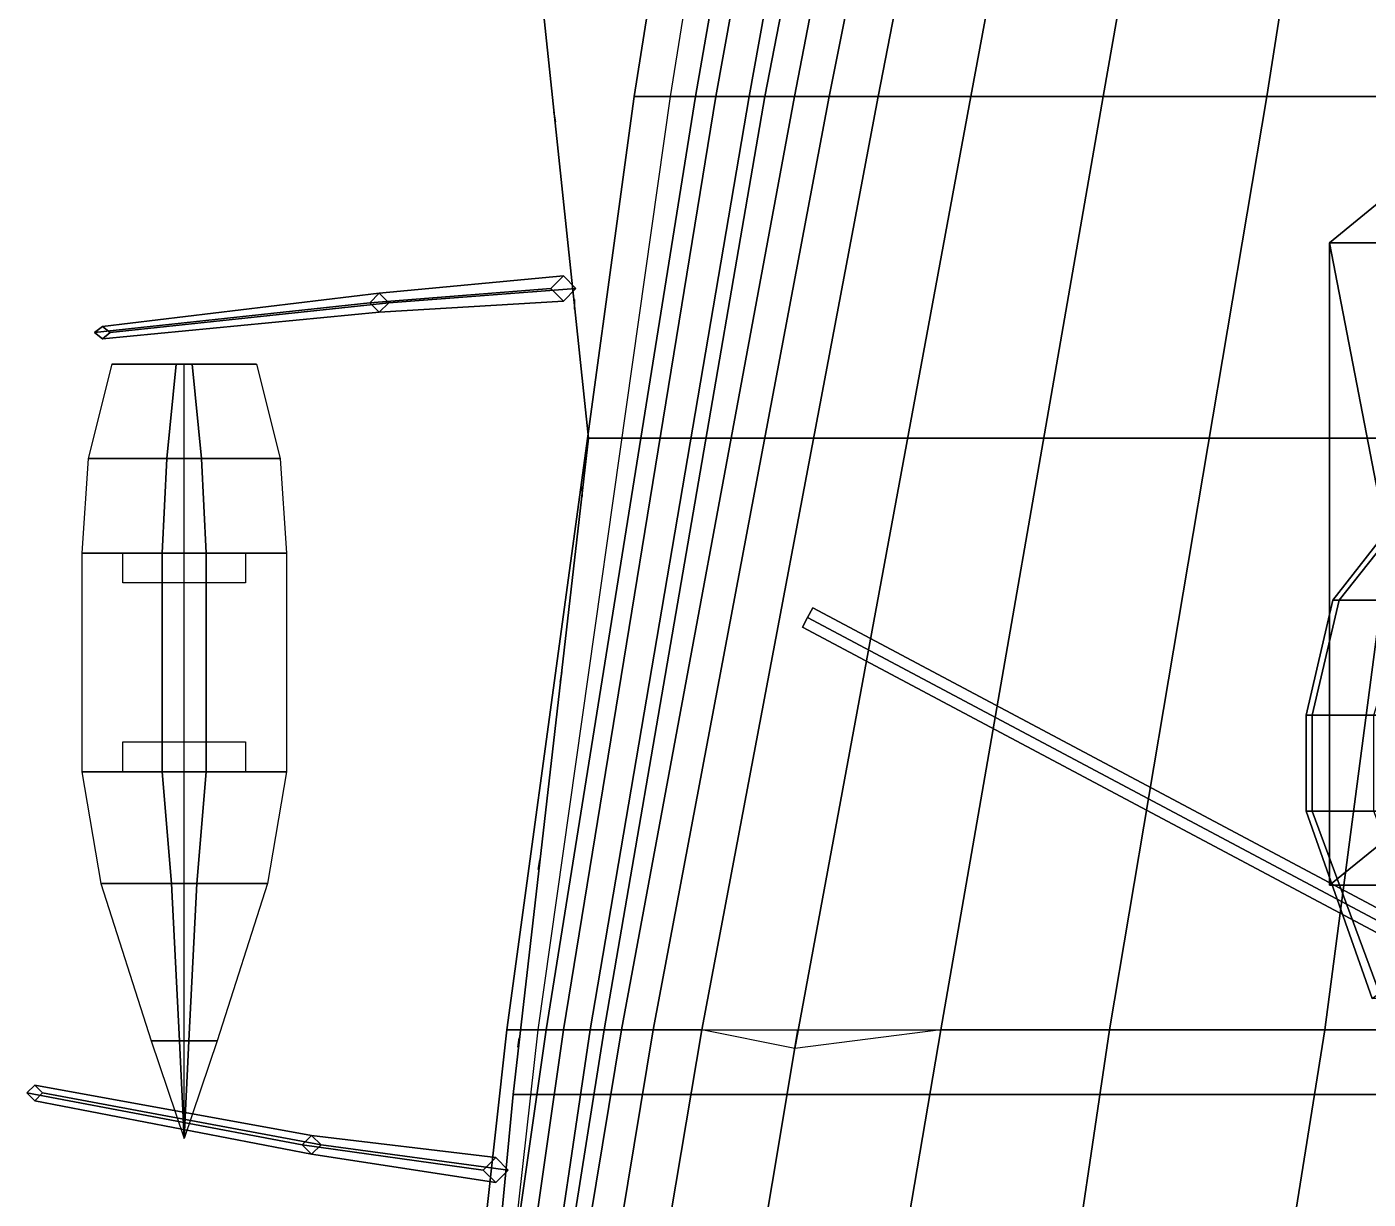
# Model space of a CAD drawing. Header units: millimetres. Extents: x -15 to 15, y -108 to 101.
# Drawn here: x -13.35 to -4.82, y 42.67 to 50.11 of the extents above; entities that cross this region are included whole.
import ezdxf

# ---------------------------------------------------------------- set-up
doc = ezdxf.new("R2010")
doc.units = ezdxf.units.MM
for name, color, linetype in [('boats', 1, 'Continuous'), ('citadelle', 3, 'Continuous'), ('platforms', 6, 'Continuous'), ('railings', 6, 'Continuous'), ('railings_mirrored', 6, 'Continuous'), ('superstructure', 4, 'Continuous')]:
    doc.layers.add(name, color=color, linetype=linetype)

msp = doc.modelspace()

# ---------------------------------------------------------------- linework, layer by layer
for points in [[(-8.32, 55.53, 1.9), (-8.56, 55.53, 1.84), (-9.49, 49.67, 1.83), (-9.26, 49.67, 1.9)], [(-8.56, 55.53, 1.84), (-8.08, 55.53, -2.09), (-9.1, 49.67, -2.09), (-9.49, 49.67, 1.83)], [(-8.08, 55.53, -2.09), (-7.91, 55.53, -3.04), (-8.97, 49.67, -3.04), (-9.1, 49.67, -2.09)], [(-7.91, 55.53, -3.04), (-7.7, 55.53, -3.26), (-8.76, 49.67, -3.26), (-8.97, 49.67, -3.04)], [(-7.7, 55.53, -3.26), (-7.52, 55.53, -4.64), (-8.66, 49.67, -4.64), (-8.76, 49.67, -3.26)], [(-7.52, 55.53, -4.64), (-7.34, 55.53, -5.55), (-8.47, 49.67, -5.55), (-8.66, 49.67, -4.64)], [(-7.34, 55.53, -5.55), (-7.08, 55.53, -6.29), (-8.25, 49.67, -6.29), (-8.47, 49.67, -5.55)], [(-7.08, 55.53, -6.29), (-6.8, 55.53, -6.87), (-7.94, 49.67, -6.87), (-8.25, 49.67, -6.29)], [(-6.8, 55.53, -6.87), (-6.26, 55.53, -7.58), (-7.35, 49.67, -7.58), (-7.94, 49.67, -6.87)], [(-6.26, 55.53, -7.58), (-5.48, 55.53, -8.23), (-6.51, 49.67, -8.23), (-7.35, 49.67, -7.58)], [(-5.48, 55.53, -8.23), (-4.55, 55.53, -8.76), (-5.47, 49.67, -8.76), (-6.51, 49.67, -8.23)], [(-4.55, 55.53, -8.76), (-3.44, 55.53, -9.13), (-4.32, 49.67, -9.13), (-5.47, 49.67, -8.76)], [(-9.26, 49.67, 1.9), (-9.49, 49.67, 1.83), (-10.3, 43.74, 1.8), (-10.1, 43.74, 1.9)], [(-9.49, 49.67, 1.83), (-9.1, 49.67, -2.09), (-10.05, 43.74, -2.09), (-10.3, 43.74, 1.8)], [(-9.1, 49.67, -2.09), (-8.97, 49.67, -3.04), (-9.94, 43.74, -3.04), (-10.05, 43.74, -2.09)], [(-8.97, 49.67, -3.04), (-8.76, 49.67, -3.26), (-9.77, 43.74, -3.26), (-9.94, 43.74, -3.04)], [(-8.76, 49.67, -3.26), (-8.66, 49.67, -4.64), (-9.68, 43.74, -4.67), (-9.77, 43.74, -3.26)], [(-8.66, 49.67, -4.64), (-8.47, 49.67, -5.55), (-9.57, 43.74, -5.55), (-9.68, 43.74, -4.67)], [(-8.47, 49.67, -5.55), (-8.25, 49.67, -6.29), (-9.37, 43.74, -6.29), (-9.57, 43.74, -5.55)], [(-8.25, 49.67, -6.29), (-7.94, 49.67, -6.87), (-9.06, 43.74, -6.87), (-9.37, 43.74, -6.29)], [(-7.94, 49.67, -6.87), (-7.35, 49.67, -7.58), (-8.4699, 43.6211, -7.58), (-9.06, 43.74, -6.87)], [(-7.35, 49.67, -7.58), (-6.51, 49.67, -8.23), (-7.54, 43.74, -8.23), (-8.4699, 43.6211, -7.58)], [(-6.51, 49.67, -8.23), (-5.47, 49.67, -8.76), (-6.47, 43.74, -8.76), (-7.54, 43.74, -8.23)], [(-5.47, 49.67, -8.76), (-4.32, 49.67, -9.13), (-5.1, 43.74, -9.13), (-6.47, 43.74, -8.76)], [(-4.32, 49.67, -9.13), (-3.44, 49.67, -9.3), (-4.29, 43.74, -9.3), (-5.1, 43.74, -9.13)], [(-9.94, 48.53, 6.02), (-10.02, 48.45, 6.02), (-11.17, 48.36, 7.02), (-11.11, 48.42, 7.02)], [(-9.86, 48.45, 6.02), (-9.94, 48.53, 6.02), (-11.11, 48.42, 7.02), (-11.05, 48.36, 7.02)], [(-9.94, 48.53, 2.39), (-10.02, 48.45, 2.39), (-10.02, 48.45, 6.02), (-9.94, 48.53, 6.02)], [(-9.86, 48.45, 2.39), (-9.94, 48.53, 2.39), (-9.94, 48.53, 6.02), (-9.86, 48.45, 6.02)], [(-10.02, 48.45, 6.02), (-9.94, 48.37, 6.02), (-11.11, 48.3, 7.02), (-11.17, 48.36, 7.02)], [(-9.94, 48.37, 6.02), (-9.86, 48.45, 6.02), (-11.05, 48.36, 7.02), (-11.11, 48.3, 7.02)], [(-10.02, 48.45, 2.39), (-9.94, 48.37, 2.39), (-9.94, 48.37, 6.02), (-10.02, 48.45, 6.02)], [(-9.94, 48.37, 2.39), (-9.86, 48.45, 2.39), (-9.86, 48.45, 6.02), (-9.94, 48.37, 6.02)], [(-11.11, 48.42, 7.02), (-11.17, 48.36, 7.02), (-12.92, 48.17, 8.28), (-12.87, 48.21, 8.28)], [(-11.17, 48.36, 7.02), (-11.11, 48.3, 7.02), (-12.87, 48.13, 8.28), (-12.92, 48.17, 8.28)], [(-11.05, 48.36, 7.02), (-11.11, 48.42, 7.02), (-12.87, 48.21, 8.28), (-12.82, 48.17, 8.28)], [(-11.11, 48.3, 7.02), (-11.05, 48.36, 7.02), (-12.82, 48.17, 8.28), (-12.87, 48.13, 8.28)], [(-12.82, 48.17, 8.28), (-12.87, 48.21, 8.28), (-12.92, 48.17, 8.28), (-12.87, 48.13, 8.28)], [(-10.3, 43.74, 1.8), (-10.05, 43.74, -2.09), (-10.89, 37.87, -2.09), (-10.95, 37.87, 1.77)], [(-10.1, 43.74, 1.9), (-10.3, 43.74, 1.8), (-10.95, 37.87, 1.77), (-10.76, 37.87, 1.9)], [(-10.05, 43.74, -2.09), (-9.94, 43.74, -3.04), (-10.78, 37.87, -3.04), (-10.89, 37.87, -2.09)], [(-9.94, 43.74, -3.04), (-9.77, 43.74, -3.26), (-10.64, 37.87, -3.26), (-10.78, 37.87, -3.04)], [(-9.77, 43.74, -3.26), (-9.68, 43.74, -4.67), (-10.61, 37.87, -4.67), (-10.64, 37.87, -3.26)], [(-9.68, 43.74, -4.67), (-9.57, 43.74, -5.55), (-10.54, 37.87, -5.55), (-10.61, 37.87, -4.67)], [(-9.57, 43.74, -5.55), (-9.37, 43.74, -6.29), (-10.34, 37.87, -6.29), (-10.54, 37.87, -5.55)], [(-9.37, 43.74, -6.29), (-9.06, 43.74, -6.87), (-10.05, 37.87, -6.87), (-10.34, 37.87, -6.29)], [(-9.06, 43.74, -6.87), (-8.45, 43.74, -7.58), (-9.43, 37.87, -7.58), (-10.05, 37.87, -6.87)], [(-8.45, 43.74, -7.58), (-7.54, 43.74, -8.23), (-8.54, 37.87, -8.23), (-9.43, 37.87, -7.58)], [(-7.54, 43.74, -8.23), (-6.47, 43.74, -8.76), (-7.34, 37.87, -8.76), (-8.54, 37.87, -8.23)], [(-6.47, 43.74, -8.76), (-5.1, 43.74, -9.13), (-6.04, 37.87, -9.13), (-7.34, 37.87, -8.76)], [(-5.1, 43.74, -9.13), (-4.29, 43.74, -9.3), (-5.18, 37.87, -9.3), (-6.04, 37.87, -9.13)], [(-4.29, 43.74, -9.3), (-3.31, 43.74, -9.42), (-3.99, 37.87, -9.42), (-5.18, 37.87, -9.3)], [(-11.54, 43.07, 7.02), (-11.6, 43.01, 7.02), (-13.35, 43.34, 8.28), (-13.3, 43.39, 8.28)], [(-13.25, 43.34, 8.28), (-13.3, 43.39, 8.28), (-13.35, 43.34, 8.28), (-13.3, 43.29, 8.28)], [(-11.6, 43.01, 7.02), (-11.54, 42.95, 7.02), (-13.3, 43.29, 8.28), (-13.35, 43.34, 8.28)], [(-11.48, 43.01, 7.02), (-11.54, 43.07, 7.02), (-13.3, 43.39, 8.28), (-13.25, 43.34, 8.28)], [(-11.54, 42.95, 7.02), (-11.48, 43.01, 7.02), (-13.25, 43.34, 8.28), (-13.3, 43.29, 8.28)], [(-10.37, 42.93, 6.02), (-10.45, 42.85, 6.02), (-11.6, 43.01, 7.02), (-11.54, 43.07, 7.02)], [(-10.29, 42.85, 6.02), (-10.37, 42.93, 6.02), (-11.54, 43.07, 7.02), (-11.48, 43.01, 7.02)], [(-10.45, 42.85, 6.02), (-10.37, 42.77, 6.02), (-11.54, 42.95, 7.02), (-11.6, 43.01, 7.02)], [(-10.37, 42.77, 6.02), (-10.29, 42.85, 6.02), (-11.48, 43.01, 7.02), (-11.54, 42.95, 7.02)], [(-10.37, 42.93, 2.39), (-10.45, 42.85, 2.39), (-10.45, 42.85, 6.02), (-10.37, 42.93, 6.02)], [(-10.29, 42.85, 2.39), (-10.37, 42.93, 2.39), (-10.37, 42.93, 6.02), (-10.29, 42.85, 6.02)], [(-10.45, 42.85, 2.39), (-10.37, 42.77, 2.39), (-10.37, 42.77, 6.02), (-10.45, 42.85, 6.02)], [(-10.37, 42.77, 2.39), (-10.29, 42.85, 2.39), (-10.29, 42.85, 6.02), (-10.37, 42.77, 6.02)]]:
    msp.add_3dface(points)
at = {"layer": 'boats'}
for points in [[(-12.81, 47.97, 6.81), (-12.96, 47.37, 6.81), (-12.46, 47.37, 6.14), (-12.4, 47.97, 6.48)], [(-12.35, 47.97, 6.81), (-12.81, 47.97, 6.81), (-12.4, 47.97, 6.48), (-12.35, 47.97, 6.48)], [(-12.4, 47.97, 6.48), (-12.46, 47.37, 6.14), (-12.35, 47.37, 6.14), (-12.35, 47.97, 6.48)], [(-12.35, 47.97, 6.81), (-11.89, 47.97, 6.81), (-12.3, 47.97, 6.48), (-12.35, 47.97, 6.48)], [(-12.3, 47.97, 6.48), (-12.24, 47.37, 6.14), (-12.35, 47.37, 6.14), (-12.35, 47.97, 6.48)], [(-11.89, 47.97, 6.81), (-11.74, 47.37, 6.81), (-12.24, 47.37, 6.14), (-12.3, 47.97, 6.48)], [(-12.96, 47.37, 6.81), (-13, 46.77, 6.81), (-12.49, 46.77, 6.04), (-12.46, 47.37, 6.14)], [(-12.46, 47.37, 6.14), (-12.49, 46.77, 6.04), (-12.35, 46.77, 6.04), (-12.35, 47.37, 6.14)], [(-12.24, 47.37, 6.14), (-12.21, 46.77, 6.04), (-12.35, 46.77, 6.04), (-12.35, 47.37, 6.14)], [(-11.74, 47.37, 6.81), (-11.7, 46.77, 6.81), (-12.21, 46.77, 6.04), (-12.24, 47.37, 6.14)], [(-13, 46.77, 6.81), (-13, 45.38, 6.81), (-12.49, 45.38, 6.04), (-12.49, 46.77, 6.04)], [(-11.96, 46.77, 6.43), (-11.96, 46.58, 6.43), (-12.74, 46.58, 6.43), (-12.74, 46.77, 6.43)], [(-12.49, 46.77, 6.04), (-12.49, 45.38, 6.04), (-12.35, 45.38, 6.04), (-12.35, 46.77, 6.04)], [(-12.21, 46.77, 6.04), (-12.21, 45.38, 6.04), (-12.35, 45.38, 6.04), (-12.35, 46.77, 6.04)], [(-11.7, 46.77, 6.81), (-11.7, 45.38, 6.81), (-12.21, 45.38, 6.04), (-12.21, 46.77, 6.04)], [(-11.96, 45.57, 6.43), (-11.96, 45.38, 6.43), (-12.74, 45.38, 6.43), (-12.74, 45.57, 6.43)], [(-13, 45.38, 6.81), (-12.88, 44.67, 6.81), (-12.43, 44.67, 6.04), (-12.49, 45.38, 6.04)], [(-12.49, 45.38, 6.04), (-12.43, 44.67, 6.04), (-12.35, 44.67, 6.04), (-12.35, 45.38, 6.04)], [(-12.21, 45.38, 6.04), (-12.27, 44.67, 6.04), (-12.35, 44.67, 6.04), (-12.35, 45.38, 6.04)], [(-11.7, 45.38, 6.81), (-11.82, 44.67, 6.81), (-12.27, 44.67, 6.04), (-12.21, 45.38, 6.04)], [(-12.88, 44.67, 6.81), (-12.56, 43.67, 6.81), (-12.38, 43.67, 6.15), (-12.43, 44.67, 6.04)], [(-12.43, 44.67, 6.04), (-12.38, 43.67, 6.15), (-12.35, 43.67, 6.15), (-12.35, 44.67, 6.04)], [(-12.27, 44.67, 6.04), (-12.32, 43.67, 6.15), (-12.35, 43.67, 6.15), (-12.35, 44.67, 6.04)], [(-11.82, 44.67, 6.81), (-12.14, 43.67, 6.81), (-12.32, 43.67, 6.15), (-12.27, 44.67, 6.04)], [(-12.56, 43.67, 6.81), (-12.35, 43.05, 6.81), (-12.35, 43.05, 6.65), (-12.38, 43.67, 6.15)], [(-12.38, 43.67, 6.15), (-12.35, 43.05, 6.65), (-12.35, 43.05, 6.65), (-12.35, 43.67, 6.15)], [(-12.14, 43.67, 6.81), (-12.35, 43.05, 6.81), (-12.35, 43.05, 6.65), (-12.32, 43.67, 6.15)], [(-12.32, 43.67, 6.15), (-12.35, 43.05, 6.65), (-12.35, 43.05, 6.65), (-12.35, 43.67, 6.15)]]:
    msp.add_3dface(points, dxfattribs=at)
at = {"layer": 'citadelle'}
for points in [[(-10.22, 51.67, 4.59), (-10.22, 51.67, 1.9), (-9.78, 47.5, 1.9), (-9.78, 47.5, 4.59)], [(10.22, 51.67, 4.59), (-10.22, 51.67, 4.59), (-9.78, 47.5, 4.59), (9.78, 47.5, 4.59)], [(-9.78, 47.5, 4.59), (-9.78, 47.5, 1.9), (-10.26, 43.33, 1.9), (-10.26, 43.33, 4.59)], [(9.78, 47.5, 4.59), (-9.78, 47.5, 4.59), (-10.26, 43.33, 4.59), (10.26, 43.33, 4.59)], [(-10.26, 43.33, 4.59), (-10.26, 43.33, 1.9), (-10.78, 37.85, 1.9), (-10.78, 37.85, 4.59)], [(10.26, 43.33, 4.59), (-10.26, 43.33, 4.59), (-10.78, 37.85, 4.59), (10.78, 37.85, 4.59)]]:
    msp.add_3dface(points, dxfattribs=at)
at = {"layer": 'platforms'}
for points in [[(-8.3551, 46.4218, 27.28), (-8.388, 46.36, 27.21), (-8.4209, 46.2982, 27.28), (-8.388, 46.36, 27.35)], [(0.0329, 41.9618, 27.28), (0, 41.9, 27.21), (-8.388, 46.36, 27.21), (-8.3551, 46.4218, 27.28)], [(0, 41.9, 27.35), (0.0329, 41.9618, 27.28), (-8.3551, 46.4218, 27.28), (-8.388, 46.36, 27.35)], [(-0.0329, 41.8382, 27.28), (0, 41.9, 27.35), (-8.388, 46.36, 27.35), (-8.4209, 46.2982, 27.28)], [(0, 41.9, 27.21), (-0.0329, 41.8382, 27.28), (-8.4209, 46.2982, 27.28), (-8.388, 46.36, 27.21)]]:
    msp.add_3dface(points, dxfattribs=at)
at = {"layer": 'railings'}
for points in [[(-9.78, 47.5, 5.8), (-10.22, 51.67, 5.8), (-10.22, 51.67, 5.73), (-9.78, 47.5, 5.73)], [(-9.78, 47.5, 5.73), (-10.22, 51.67, 5.73), (-10.22, 51.67, 5.8), (-9.78, 47.5, 5.8)], [(-9.78, 47.5, 5.31), (-10.22, 51.67, 5.31), (-10.22, 51.67, 5.38), (-9.78, 47.5, 5.38)], [(-9.78, 47.5, 5.38), (-10.22, 51.67, 5.38), (-10.22, 51.67, 5.31), (-9.78, 47.5, 5.31)], [(-9.99, 49.51, 4.59), (-9.99, 49.51, 5.73), (-10, 49.57, 5.73), (-10, 49.57, 4.59)], [(-10, 49.57, 4.59), (-10, 49.57, 5.73), (-9.99, 49.51, 5.73), (-9.99, 49.51, 4.59)], [(-9.87, 48.32, 4.59), (-9.87, 48.32, 5.73), (-9.87, 48.38, 5.73), (-9.87, 48.38, 4.59)], [(-9.87, 48.38, 4.59), (-9.87, 48.38, 5.73), (-9.87, 48.32, 5.73), (-9.87, 48.32, 4.59)], [(-10.26, 43.33, 5.73), (-9.78, 47.5, 5.73), (-9.78, 47.5, 5.8), (-10.26, 43.33, 5.8)], [(-10.26, 43.33, 5.8), (-9.78, 47.5, 5.8), (-9.78, 47.5, 5.73), (-10.26, 43.33, 5.73)], [(-10.26, 43.33, 5.38), (-9.78, 47.5, 5.38), (-9.78, 47.5, 5.31), (-10.26, 43.33, 5.31)], [(-10.26, 43.33, 5.31), (-9.78, 47.5, 5.31), (-9.78, 47.5, 5.38), (-10.26, 43.33, 5.38)], [(-9.82, 47.19, 4.59), (-9.82, 47.19, 5.73), (-9.82, 47.13, 5.73), (-9.82, 47.13, 4.59)], [(-9.82, 47.13, 4.59), (-9.82, 47.13, 5.73), (-9.82, 47.19, 5.73), (-9.82, 47.19, 4.59)], [(-9.95, 46.01, 4.59), (-9.95, 46.01, 5.73), (-9.96, 45.95, 5.73), (-9.96, 45.95, 4.59)], [(-9.96, 45.95, 4.59), (-9.96, 45.95, 5.73), (-9.95, 46.01, 5.73), (-9.95, 46.01, 4.59)], [(-10.09, 44.82, 4.59), (-10.09, 44.82, 5.73), (-10.1, 44.76, 5.73), (-10.1, 44.76, 4.59)], [(-10.1, 44.76, 4.59), (-10.1, 44.76, 5.73), (-10.09, 44.82, 5.73), (-10.09, 44.82, 4.59)], [(-10.22, 43.69, 4.59), (-10.22, 43.69, 5.73), (-10.23, 43.63, 5.73), (-10.23, 43.63, 4.59)], [(-10.23, 43.63, 4.59), (-10.23, 43.63, 5.73), (-10.22, 43.69, 5.73), (-10.22, 43.69, 4.59)], [(-10.78, 37.85, 5.8), (-10.26, 43.33, 5.8), (-10.26, 43.33, 5.73), (-10.78, 37.85, 5.73)], [(-10.78, 37.85, 5.73), (-10.26, 43.33, 5.73), (-10.26, 43.33, 5.8), (-10.78, 37.85, 5.8)], [(-10.78, 37.85, 5.31), (-10.26, 43.33, 5.31), (-10.26, 43.33, 5.38), (-10.78, 37.85, 5.38)], [(-10.78, 37.85, 5.38), (-10.26, 43.33, 5.38), (-10.26, 43.33, 5.31), (-10.78, 37.85, 5.31)]]:
    msp.add_3dface(points, dxfattribs=at)
at = {"layer": 'railings_mirrored'}
for points in [[(-1.72, 50.62, 16.68), (-5.01, 46.47, 16.68), (-5.05, 46.47, 16.68), (-1.78, 50.65, 16.68)], [(-1.78, 50.65, 16.68), (-5.05, 46.47, 16.68), (-4.56, 46.47, 16.28), (-1.61, 50.24, 16.28)], [(-1.57, 50.2, 16.28), (-4.51, 46.47, 16.28), (-5.01, 46.47, 16.68), (-1.72, 50.62, 16.68)], [(-5.05, 46.47, 16.68), (-5.22, 45.74, 16.68), (-4.79, 45.74, 16.28), (-4.56, 46.47, 16.28)], [(-5.01, 46.47, 16.68), (-5.18, 45.74, 16.68), (-5.22, 45.74, 16.68), (-5.05, 46.47, 16.68)], [(-4.51, 46.47, 16.28), (-4.75, 45.74, 16.28), (-5.18, 45.74, 16.68), (-5.01, 46.47, 16.68)], [(-5.18, 45.74, 16.68), (-5.18, 45.13, 16.68), (-5.22, 45.13, 16.68), (-5.22, 45.74, 16.68)], [(-5.22, 45.74, 16.68), (-5.22, 45.13, 16.68), (-4.79, 45.13, 16.28), (-4.79, 45.74, 16.28)], [(-4.75, 45.74, 16.28), (-4.75, 45.13, 16.28), (-5.18, 45.13, 16.68), (-5.18, 45.74, 16.68)], [(-5.18, 45.13, 16.68), (-4.74, 43.94, 16.68), (-4.8, 43.94, 16.68), (-5.22, 45.13, 16.68)], [(-5.22, 45.13, 16.68), (-4.8, 43.94, 16.68), (-4.44, 44.21, 16.28), (-4.79, 45.13, 16.28)], [(-4.75, 45.13, 16.28), (-4.38, 44.21, 16.28), (-4.74, 43.94, 16.68), (-5.18, 45.13, 16.68)]]:
    msp.add_3dface(points, dxfattribs=at)
at = {"layer": 'superstructure'}
for points in [[(-3.9, 49.7, 10.56), (-5.07, 48.74, 10.56), (-5.07, 48.74, 14.81), (-3.9, 49.7, 14.81)], [(3.9, 49.7, 10.56), (5.07, 48.74, 10.56), (-5.07, 48.74, 10.56), (-3.9, 49.7, 10.56)], [(-5.07, 48.74, 14.81), (-4.49, 45.74, 14.81), (-4.2, 46.47, 14.81), (-3.9, 49.7, 14.81)], [(-5.07, 48.74, 10.56), (-5.07, 44.66, 10.56), (-5.07, 44.66, 14.81), (-5.07, 48.74, 14.81)], [(5.07, 48.74, 10.56), (5.07, 44.66, 10.56), (-5.07, 44.66, 10.56), (-5.07, 48.74, 10.56)], [(-5.07, 44.66, 14.81), (-4.49, 45.13, 14.81), (-4.49, 45.74, 14.81), (-5.07, 48.74, 14.81)], [(-5.07, 44.66, 14.81), (-4.2987, 44.66, 14.81), (-4.49, 45.13, 14.81), (-5.07, 44.66, 14.81)], [(-5.07, 44.66, 14.81), (-5.07, 44.66, 10.56), (5.07, 44.66, 10.56), (5.07, 44.66, 14.81)]]:
    msp.add_3dface(points, dxfattribs=at)

doc.saveas('drawing.dxf')
